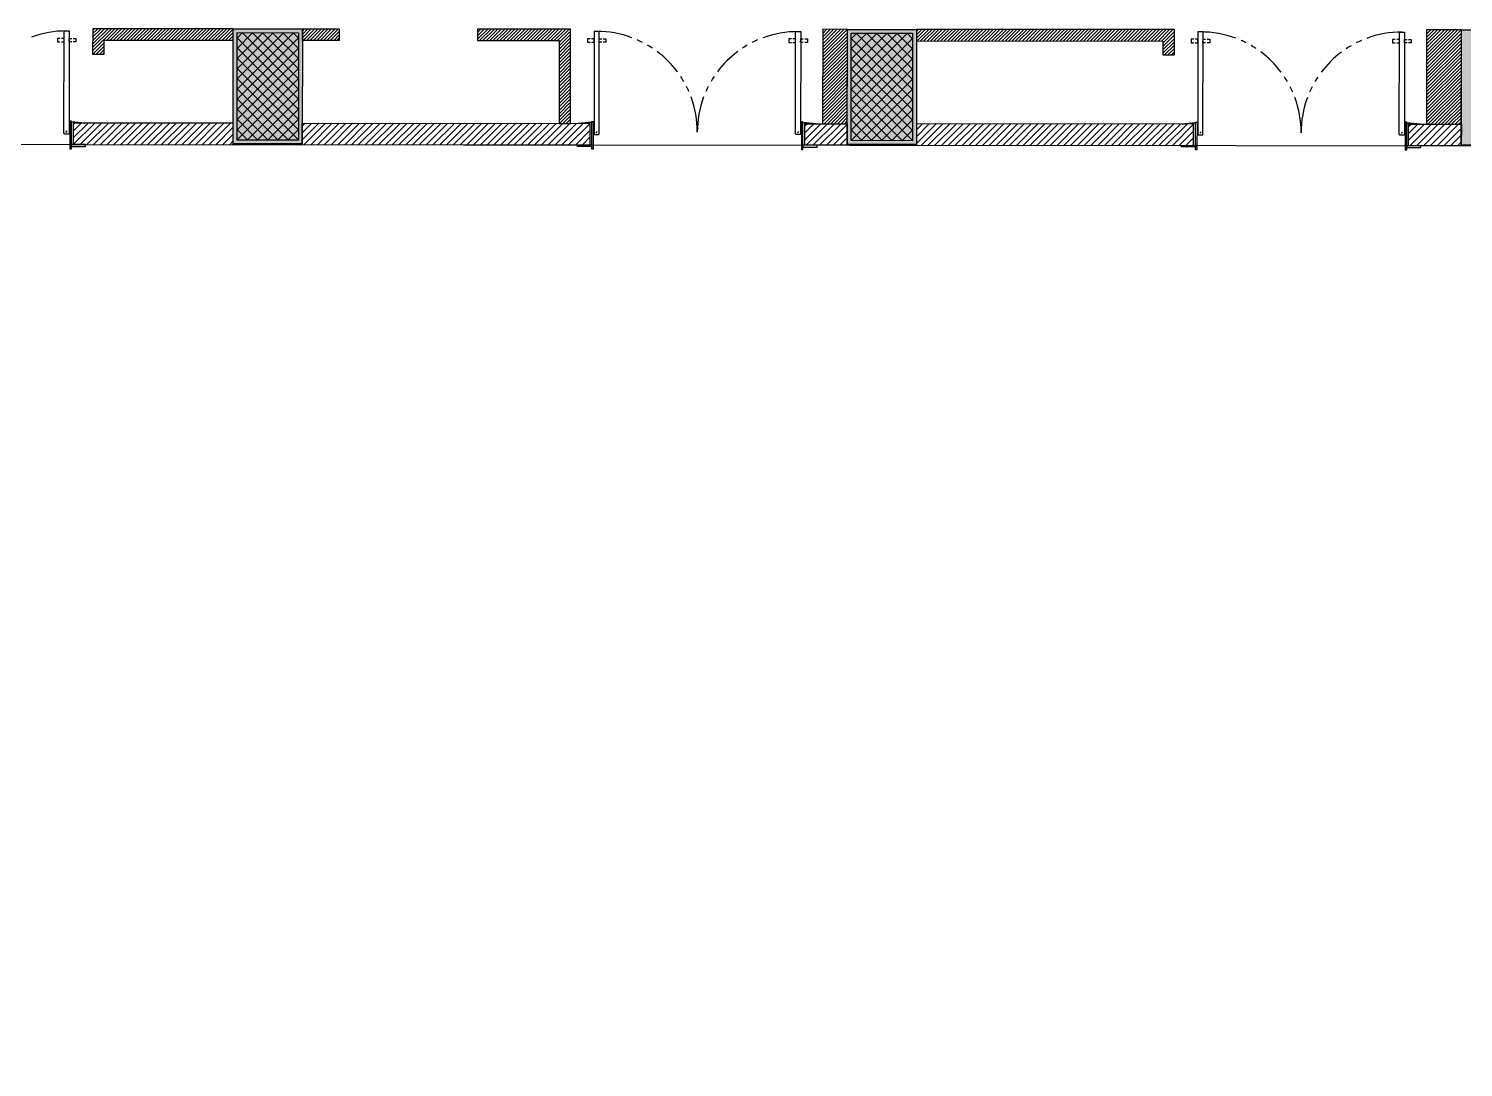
# Model space of a CAD drawing. Extents: x -957 to 3394, y -3 to 3008.
# Drawn here: x 1677 to 2412, y 1653 to 2185 of the extents above; entities that cross this region are included whole.
import ezdxf

# ---------------------------------------------------------------- set-up
doc = ezdxf.new("R2010")
doc.units = 0
doc.header["$MEASUREMENT"] = 0
for name, color, linetype in [('HATCHES', 7, 'CONTINUOUS'), ('PDF_FRAMING-COLUMN', 7, 'CONTINUOUS'), ('PDF_FRAMING-COLUMN_HATCH', 7, 'CONTINUOUS'), ('PDF_HATCH', 7, 'CONTINUOUS'), ('PDF_I-DOOR', 7, 'CONTINUOUS'), ('PDF_I-DOOR-OPEN', 7, 'CONTINUOUS'), ('PDF_I-ELE', 7, 'CONTINUOUS'), ('PDF_I-FURN-FIXD', 7, 'CONTINUOUS'), ('PDF_SHREM-CAD_6_CABLE', 7, 'CONTINUOUS'), ('PDF_SHREM_ACOUSTIC_WALL', 7, 'CONTINUOUS'), ('PDF_SHREM_COMMENTS', 7, 'CONTINUOUS')]:
    doc.layers.add(name, color=color, linetype=linetype)

msp = doc.modelspace()

# ---------------------------------------------------------------- linework, layer by layer
at = {"layer": 'HATCHES', "color": 253}
msp.add_lwpolyline([(712.53, 2126.9), (3285.08, 2124.7), (3284.08, 953.45), (711.53, 951.72), (712.53, 2126.9)], dxfattribs=at)
at = {"layer": 'PDF_FRAMING-COLUMN'}
for points in [[(1781.93, 2185.38), (1817.33, 2185.35), (1817.28, 2126.36), (1781.88, 2126.39)], [(1783.9, 2183.41), (1815.36, 2183.39), (1815.31, 2128.32), (1783.85, 2128.35)], [(2096.57, 2185.11), (2131.97, 2185.08), (2131.92, 2126.09), (2096.52, 2126.12)], [(2411.21, 2184.84), (2446.61, 2184.81), (2446.56, 2125.82), (2411.16, 2125.85)], [(2098.54, 2183.14), (2130, 2183.12), (2129.95, 2128.05), (2098.49, 2128.08)]]:
    msp.add_lwpolyline(points, close=True, dxfattribs=at)
at = {"layer": 'PDF_FRAMING-COLUMN_HATCH'}
for points in [[(1783.87, 2154.51), (1812.8, 2183.39)], [(1783.88, 2170.15), (1797.15, 2183.4)], [(1783.88, 2164.94), (1802.37, 2183.4)], [(1783.88, 2159.73), (1807.58, 2183.39)], [(1783.89, 2180.58), (1786.72, 2183.41)], [(1783.89, 2175.37), (1791.94, 2183.41)], [(1815.34, 2154.48), (1786.46, 2183.41)], [(1815.34, 2159.7), (1791.67, 2183.41)], [(1815.34, 2164.91), (1796.89, 2183.4)], [(1815.35, 2170.13), (1802.1, 2183.4)], [(1815.35, 2175.34), (1807.32, 2183.39)], [(1815.36, 2180.56), (1812.53, 2183.39)], [(1783.87, 2149.3), (1815.36, 2180.73)], [(1815.33, 2149.27), (1783.89, 2180.76)], [(2098.51, 2154.24), (2127.44, 2183.12)], [(2098.51, 2149.03), (2130, 2180.47)], [(2098.52, 2164.67), (2117.01, 2183.13)], [(2098.52, 2159.46), (2122.22, 2183.12)], [(2098.53, 2175.1), (2106.58, 2183.14)], [(2098.53, 2169.89), (2111.8, 2183.13)], [(2098.54, 2180.31), (2101.37, 2183.14)], [(2129.97, 2149), (2098.54, 2180.49)], [(2129.98, 2154.22), (2101.1, 2183.14)], [(2129.98, 2159.43), (2106.32, 2183.14)], [(2129.99, 2164.64), (2111.53, 2183.13)], [(2129.99, 2169.86), (2116.74, 2183.13)], [(2130, 2175.07), (2121.96, 2183.12)], [(2130, 2180.29), (2127.17, 2183.12)], [(1783.86, 2144.08), (1815.35, 2175.52)], [(1783.86, 2138.87), (1815.35, 2170.31)], [(1815.32, 2138.84), (1783.88, 2170.33)], [(1815.33, 2144.06), (1783.89, 2175.55)], [(2098.5, 2143.81), (2130, 2175.25)], [(2098.5, 2138.6), (2129.99, 2170.04)], [(2129.97, 2143.79), (2098.53, 2175.28)], [(2129.96, 2138.57), (2098.53, 2170.06)], [(1783.85, 2133.65), (1815.34, 2165.09)], [(1815.32, 2133.63), (1783.88, 2165.12)], [(2098.5, 2133.38), (2129.99, 2164.82)], [(2129.96, 2133.36), (2098.52, 2164.85)], [(1783.85, 2128.44), (1815.34, 2159.88)], [(1810.19, 2128.33), (1783.87, 2154.69)], [(1815.31, 2128.41), (1783.88, 2159.9)], [(1788.97, 2128.35), (1815.34, 2154.66)], [(2098.49, 2128.17), (2129.98, 2159.61)], [(2124.83, 2128.06), (2098.51, 2154.42)], [(2129.95, 2128.14), (2098.52, 2159.63)], [(2103.62, 2128.08), (2129.98, 2154.39)], [(1804.97, 2128.33), (1783.87, 2149.47)], [(1794.19, 2128.34), (1815.33, 2149.45)], [(2119.61, 2128.06), (2098.51, 2149.2)], [(2108.83, 2128.07), (2129.97, 2149.18)], [(1799.76, 2128.34), (1783.86, 2144.26)], [(1799.4, 2128.34), (1815.33, 2144.23)], [(2114.4, 2128.07), (2098.5, 2143.99)], [(2114.05, 2128.07), (2129.97, 2143.96)], [(1789.33, 2128.35), (1783.85, 2133.83)], [(1794.54, 2128.34), (1783.86, 2139.04)], [(1804.62, 2128.33), (1815.32, 2139.02)], [(1809.83, 2128.33), (1815.32, 2133.8)], [(2109.19, 2128.07), (2098.5, 2138.78)], [(2103.97, 2128.08), (2098.5, 2133.56)], [(2119.26, 2128.06), (2129.96, 2138.75)], [(2124.47, 2128.06), (2129.96, 2133.53)], [(1784.11, 2128.35), (1783.85, 2128.62)], [(1815.05, 2128.32), (1815.31, 2128.59)], [(2098.76, 2128.08), (2098.49, 2128.35)], [(2129.69, 2128.05), (2129.96, 2128.32)]]:
    msp.add_lwpolyline(points, dxfattribs=at)
for points in [[(1781.93, 2185.38), (1817.33, 2185.35), (1781.88, 2126.39), (1817.28, 2126.36)], [(1783.9, 2183.41), (1815.36, 2183.39), (1783.85, 2128.35), (1815.31, 2128.32)], [(2096.57, 2185.11), (2131.97, 2185.08), (2096.52, 2126.12), (2131.92, 2126.09)], [(2411.21, 2184.84), (2446.61, 2184.81), (2411.16, 2125.85), (2446.56, 2125.82)], [(2098.54, 2183.14), (2130, 2183.12), (2098.49, 2128.08), (2129.95, 2128.05)]]:
    msp.add_solid(points, dxfattribs=at)
at = {"layer": 'PDF_HATCH'}
for points in [[(1709.88, 2182.77), (1712.56, 2185.44)], [(1709.88, 2181.03), (1714.3, 2185.44)], [(1709.88, 2179.29), (1716.03, 2185.44)], [(1709.88, 2177.56), (1717.77, 2185.44)], [(1709.88, 2175.82), (1719.51, 2185.43)], [(1709.88, 2174.08), (1721.25, 2185.43)], [(1709.89, 2184.51), (1710.82, 2185.44)], [(1717.08, 2179.54), (1722.99, 2185.43)], [(1718.82, 2179.54), (1724.73, 2185.43)], [(1720.56, 2179.53), (1726.46, 2185.43)], [(1722.3, 2179.53), (1728.2, 2185.43)], [(1724.03, 2179.53), (1729.94, 2185.43)], [(1725.77, 2179.53), (1731.68, 2185.42)], [(1727.51, 2179.53), (1733.42, 2185.42)], [(1729.25, 2179.53), (1735.15, 2185.42)], [(1730.99, 2179.52), (1736.89, 2185.42)], [(1732.73, 2179.52), (1738.63, 2185.42)], [(1734.46, 2179.52), (1740.37, 2185.42)], [(1736.2, 2179.52), (1742.11, 2185.41)], [(1737.94, 2179.52), (1743.84, 2185.41)], [(1739.68, 2179.52), (1745.58, 2185.41)], [(1741.42, 2179.52), (1747.32, 2185.41)], [(1743.15, 2179.51), (1749.06, 2185.41)], [(1744.89, 2179.51), (1750.8, 2185.41)], [(1746.63, 2179.51), (1752.54, 2185.41)], [(1748.37, 2179.51), (1754.27, 2185.4)], [(1750.11, 2179.51), (1756.01, 2185.4)], [(1751.85, 2179.51), (1757.75, 2185.4)], [(1753.58, 2179.51), (1759.49, 2185.4)], [(1755.32, 2179.5), (1761.23, 2185.4)], [(1757.06, 2179.5), (1762.96, 2185.4)], [(1758.8, 2179.5), (1764.7, 2185.4)], [(1760.54, 2179.5), (1766.44, 2185.39)], [(1762.27, 2179.5), (1768.18, 2185.39)], [(1764.01, 2179.5), (1769.92, 2185.39)], [(1765.75, 2179.49), (1771.66, 2185.39)], [(1767.49, 2179.49), (1773.39, 2185.39)], [(1769.23, 2179.49), (1775.13, 2185.39)], [(1770.97, 2179.49), (1776.87, 2185.39)], [(1772.7, 2179.49), (1778.61, 2185.38)], [(1774.44, 2179.49), (1780.35, 2185.38)], [(1776.18, 2179.49), (1781.93, 2185.23)], [(1777.92, 2179.48), (1781.93, 2183.49)], [(1817.32, 2180.76), (1821.91, 2185.35)], [(1817.33, 2184.24), (1818.44, 2185.35)], [(1817.33, 2182.5), (1820.18, 2185.35)], [(1817.75, 2179.45), (1823.65, 2185.35)], [(1819.49, 2179.45), (1825.39, 2185.34)], [(1821.22, 2179.45), (1827.13, 2185.34)], [(1822.96, 2179.45), (1828.87, 2185.34)], [(1824.7, 2179.44), (1830.61, 2185.34)], [(1826.44, 2179.44), (1832.34, 2185.34)], [(1828.18, 2179.44), (1834.08, 2185.34)], [(1829.92, 2179.44), (1835.82, 2185.33)], [(1831.65, 2179.44), (1836.27, 2184.05)], [(1907.06, 2183.52), (1908.82, 2185.27)], [(1907.06, 2181.78), (1910.56, 2185.27)], [(1907.06, 2180.04), (1912.3, 2185.27)], [(1907.07, 2185.25), (1907.08, 2185.27)], [(1908.13, 2179.37), (1914.04, 2185.27)], [(1909.87, 2179.37), (1915.78, 2185.27)], [(1911.61, 2179.37), (1917.51, 2185.26)], [(1913.35, 2179.37), (1919.25, 2185.26)], [(1915.09, 2179.37), (1920.99, 2185.26)], [(1916.82, 2179.37), (1922.73, 2185.26)], [(1918.56, 2179.36), (1924.47, 2185.26)], [(1920.3, 2179.36), (1926.2, 2185.26)], [(1922.04, 2179.36), (1927.94, 2185.26)], [(1923.78, 2179.36), (1929.68, 2185.25)], [(1925.51, 2179.36), (1931.42, 2185.25)], [(1927.25, 2179.36), (1933.16, 2185.25)], [(1928.99, 2179.36), (1934.9, 2185.25)], [(1930.73, 2179.35), (1936.63, 2185.25)], [(1932.47, 2179.35), (1938.37, 2185.25)], [(1934.21, 2179.35), (1940.11, 2185.25)], [(1935.94, 2179.35), (1941.85, 2185.24)], [(1937.68, 2179.35), (1943.59, 2185.24)], [(1939.42, 2179.35), (1945.32, 2185.24)], [(1941.16, 2179.34), (1947.06, 2185.24)], [(1942.9, 2179.34), (1948.8, 2185.24)], [(1944.63, 2179.34), (1950.54, 2185.24)], [(1946.37, 2179.34), (1952.28, 2185.24)], [(1948.11, 2179.34), (1954.02, 2185.23)], [(1948.87, 2178.36), (1954.77, 2184.25)], [(2083.95, 2174.28), (2094.81, 2185.11)], [(2083.95, 2172.54), (2096.54, 2185.11)], [(2083.95, 2170.8), (2096.57, 2183.4)], [(2083.96, 2184.71), (2084.38, 2185.12)], [(2083.96, 2182.97), (2086.12, 2185.12)], [(2083.96, 2181.23), (2087.85, 2185.12)], [(2083.96, 2179.49), (2089.59, 2185.12)], [(2083.96, 2177.76), (2091.33, 2185.12)], [(2083.96, 2176.02), (2093.07, 2185.11)], [(2131.97, 2184.01), (2133.05, 2185.08)], [(2131.97, 2182.27), (2134.78, 2185.08)], [(2131.97, 2180.53), (2136.52, 2185.08)], [(2132.36, 2179.18), (2138.26, 2185.08)], [(2134.09, 2179.18), (2140, 2185.07)], [(2135.83, 2179.18), (2141.74, 2185.07)], [(2137.57, 2179.18), (2143.48, 2185.07)], [(2139.31, 2179.18), (2145.21, 2185.07)], [(2141.05, 2179.17), (2146.95, 2185.07)], [(2142.79, 2179.17), (2148.69, 2185.07)], [(2144.52, 2179.17), (2150.43, 2185.07)], [(2146.26, 2179.17), (2152.17, 2185.06)], [(2148, 2179.17), (2153.9, 2185.06)], [(2149.74, 2179.17), (2155.64, 2185.06)], [(2151.48, 2179.17), (2157.38, 2185.06)], [(2153.21, 2179.16), (2159.12, 2185.06)], [(2154.95, 2179.16), (2160.86, 2185.06)], [(2156.69, 2179.16), (2162.6, 2185.06)], [(2158.43, 2179.16), (2164.33, 2185.05)], [(2160.17, 2179.16), (2166.07, 2185.05)], [(2161.91, 2179.16), (2167.81, 2185.05)], [(2163.64, 2179.15), (2169.55, 2185.05)], [(2165.38, 2179.15), (2171.29, 2185.05)], [(2167.12, 2179.15), (2173.02, 2185.05)], [(2168.86, 2179.15), (2174.76, 2185.04)], [(2170.6, 2179.15), (2176.5, 2185.04)], [(2172.33, 2179.15), (2178.24, 2185.04)], [(2174.07, 2179.15), (2179.98, 2185.04)], [(2175.81, 2179.14), (2181.72, 2185.04)], [(2177.55, 2179.14), (2183.45, 2185.04)], [(2179.29, 2179.14), (2185.19, 2185.04)], [(2181.03, 2179.14), (2186.93, 2185.03)], [(2182.76, 2179.14), (2188.67, 2185.03)], [(2184.5, 2179.14), (2190.41, 2185.03)], [(2186.24, 2179.14), (2192.14, 2185.03)], [(2187.98, 2179.13), (2193.88, 2185.03)], [(2189.72, 2179.13), (2195.62, 2185.03)], [(2191.45, 2179.13), (2197.36, 2185.03)], [(2193.19, 2179.13), (2199.1, 2185.02)], [(2194.93, 2179.13), (2200.83, 2185.02)], [(2196.67, 2179.13), (2202.57, 2185.02)], [(2198.41, 2179.12), (2204.31, 2185.02)], [(2200.15, 2179.12), (2206.05, 2185.02)], [(2201.88, 2179.12), (2207.79, 2185.02)], [(2203.62, 2179.12), (2209.53, 2185.02)], [(2205.36, 2179.12), (2211.26, 2185.01)], [(2207.1, 2179.12), (2213, 2185.01)], [(2208.84, 2179.12), (2214.74, 2185.01)], [(2210.57, 2179.11), (2216.48, 2185.01)], [(2212.31, 2179.11), (2218.22, 2185.01)], [(2214.05, 2179.11), (2219.95, 2185.01)], [(2215.79, 2179.11), (2221.69, 2185)], [(2217.53, 2179.11), (2223.43, 2185)], [(2219.26, 2179.11), (2225.17, 2185)], [(2221, 2179.11), (2226.91, 2185)], [(2222.74, 2179.1), (2228.65, 2185)], [(2224.48, 2179.1), (2230.38, 2185)], [(2226.22, 2179.1), (2232.12, 2185)], [(2227.96, 2179.1), (2233.86, 2184.99)], [(2229.69, 2179.1), (2235.6, 2184.99)], [(2231.43, 2179.1), (2237.34, 2184.99)], [(2233.17, 2179.1), (2239.07, 2184.99)], [(2234.91, 2179.09), (2240.81, 2184.99)], [(2236.65, 2179.09), (2242.55, 2184.99)], [(2238.38, 2179.09), (2244.29, 2184.99)], [(2240.12, 2179.09), (2246.03, 2184.98)], [(2241.86, 2179.09), (2247.77, 2184.98)], [(2243.6, 2179.09), (2249.5, 2184.98)], [(2245.34, 2179.08), (2251.24, 2184.98)], [(2247.08, 2179.08), (2252.98, 2184.98)], [(2248.81, 2179.08), (2254.72, 2184.98)], [(2250.55, 2179.08), (2256.46, 2184.97)], [(2252.29, 2179.08), (2258.19, 2184.97)], [(2254.03, 2179.08), (2259.93, 2184.97)], [(2255.77, 2179.08), (2261.67, 2184.97)], [(2257.5, 2179.07), (2263.41, 2184.97)], [(2258.24, 2178.07), (2264.14, 2183.96)], [(2393.32, 2172.25), (2405.94, 2184.85)], [(2393.32, 2170.52), (2407.68, 2184.85)], [(2393.32, 2168.78), (2409.42, 2184.84)], [(2393.32, 2167.04), (2411.15, 2184.84)], [(2393.32, 2165.3), (2411.21, 2183.17)], [(2393.33, 2182.68), (2395.51, 2184.86)], [(2393.33, 2180.95), (2397.25, 2184.85)], [(2393.33, 2179.21), (2398.99, 2184.85)], [(2393.33, 2177.47), (2400.72, 2184.85)], [(2393.33, 2175.73), (2402.46, 2184.85)], [(2393.33, 2173.99), (2404.2, 2184.85)], [(2393.34, 2184.42), (2393.77, 2184.86)], [(1710, 2172.46), (1715.78, 2178.24)], [(1711.73, 2172.46), (1715.78, 2176.5)], [(1779.66, 2179.48), (1781.93, 2181.75)], [(1781.39, 2179.48), (1781.93, 2180.01)], [(1833.39, 2179.44), (1836.27, 2182.31)], [(1835.13, 2179.44), (1836.27, 2180.57)], [(1948.86, 2176.62), (1954.77, 2182.51)], [(1948.86, 2174.88), (1954.77, 2180.77)], [(1948.86, 2173.14), (1954.77, 2179.04)], [(1948.86, 2171.4), (1954.76, 2177.3)], [(2083.95, 2169.07), (2096.57, 2181.66)], [(2083.95, 2167.33), (2096.57, 2179.93)], [(2083.95, 2165.59), (2096.57, 2178.19)], [(2083.95, 2163.85), (2096.57, 2176.45)], [(2258.23, 2174.59), (2264.14, 2180.49)], [(2258.23, 2172.86), (2264.14, 2178.75)], [(2258.24, 2176.33), (2264.14, 2182.23)], [(2259.11, 2171.99), (2264.14, 2177.01)], [(2393.31, 2160.09), (2411.21, 2177.95)], [(2393.31, 2158.35), (2411.21, 2176.21)], [(2393.32, 2163.56), (2411.21, 2181.43)], [(2393.32, 2161.83), (2411.21, 2179.69)], [(1713.47, 2172.46), (1715.78, 2174.76)], [(1715.21, 2172.46), (1715.78, 2173.02)], [(1948.85, 2164.45), (1954.76, 2170.35)], [(1948.85, 2162.71), (1954.76, 2168.61)], [(1948.86, 2169.67), (1954.76, 2175.56)], [(1948.86, 2167.93), (1954.76, 2173.82)], [(1948.86, 2166.19), (1954.76, 2172.08)], [(2083.94, 2162.11), (2096.56, 2174.71)], [(2083.94, 2160.37), (2096.56, 2172.97)], [(2083.94, 2158.64), (2096.56, 2171.23)], [(2083.94, 2156.9), (2096.56, 2169.5)], [(2260.85, 2171.99), (2264.13, 2175.27)], [(2262.59, 2171.99), (2264.13, 2173.54)], [(2393.31, 2156.61), (2411.21, 2174.48)], [(2393.31, 2154.87), (2411.2, 2172.74)], [(2393.31, 2153.13), (2411.2, 2171)], [(2393.31, 2151.4), (2411.2, 2169.26)], [(1948.85, 2160.97), (1954.76, 2166.87)], [(1948.85, 2159.24), (1954.75, 2165.13)], [(1948.85, 2157.5), (1954.75, 2163.39)], [(1948.85, 2155.76), (1954.75, 2161.65)], [(2083.93, 2149.95), (2096.55, 2162.54)], [(2083.94, 2155.16), (2096.56, 2167.76)], [(2083.94, 2153.42), (2096.56, 2166.02)], [(2083.94, 2151.68), (2096.56, 2164.28)], [(2393.3, 2147.92), (2411.2, 2165.78)], [(2393.3, 2146.18), (2411.2, 2164.05)], [(2393.3, 2144.44), (2411.2, 2162.31)], [(2393.31, 2149.66), (2411.2, 2167.52)], [(1948.84, 2152.28), (1954.75, 2158.18)], [(1948.84, 2150.55), (1954.75, 2156.44)], [(1948.84, 2148.81), (1954.75, 2154.7)], [(1948.85, 2154.02), (1954.75, 2159.92)], [(2083.93, 2148.21), (2096.55, 2160.81)], [(2083.93, 2146.47), (2096.55, 2159.07)], [(2083.93, 2144.73), (2096.55, 2157.33)], [(2083.93, 2142.99), (2096.55, 2155.59)], [(2083.93, 2141.25), (2096.55, 2153.85)], [(2393.29, 2137.49), (2411.19, 2155.36)], [(2393.3, 2142.71), (2411.19, 2160.57)], [(2393.3, 2140.97), (2411.19, 2158.83)], [(2393.3, 2139.23), (2411.19, 2157.09)], [(1948.83, 2141.85), (1954.74, 2147.75)], [(1948.84, 2147.07), (1954.74, 2152.96)], [(1948.84, 2145.33), (1954.74, 2151.23)], [(1948.84, 2143.59), (1954.74, 2149.49)], [(2083.92, 2137.78), (2096.54, 2150.38)], [(2083.93, 2139.52), (2096.54, 2152.11)], [(2084.63, 2136.75), (2096.54, 2148.64)], [(2086.37, 2136.74), (2096.54, 2146.9)], [(2394.02, 2136.48), (2411.19, 2153.62)], [(2395.76, 2136.48), (2411.19, 2151.88)], [(2397.5, 2136.48), (2411.19, 2150.14)], [(2399.24, 2136.48), (2411.18, 2148.4)], [(2400.98, 2136.48), (2411.18, 2146.66)], [(1948.83, 2140.12), (1954.74, 2146.01)], [(1948.83, 2138.38), (1954.74, 2144.27)], [(1949.05, 2136.86), (1954.73, 2142.53)], [(1950.79, 2136.86), (1954.73, 2140.8)], [(1952.53, 2136.86), (1954.73, 2139.06)], [(2088.11, 2136.74), (2096.54, 2145.16)], [(2089.84, 2136.74), (2096.54, 2143.42)], [(2091.58, 2136.74), (2096.54, 2141.69)], [(2093.32, 2136.74), (2096.53, 2139.95)], [(2402.71, 2136.47), (2411.18, 2144.93)], [(2404.45, 2136.47), (2411.18, 2143.19)], [(2406.19, 2136.47), (2411.18, 2141.45)], [(2407.93, 2136.47), (2411.18, 2139.71)], [(1699.94, 2136.47), (1700.55, 2137.07)], [(1699.94, 2132.99), (1704.03, 2137.07)], [(1699.94, 2129.52), (1707.5, 2137.07)], [(1699.96, 2126.06), (1710.98, 2137.07)], [(1703.43, 2126.06), (1714.45, 2137.06)], [(1706.91, 2126.06), (1717.93, 2137.06)], [(1710.39, 2126.05), (1721.41, 2137.06)], [(1713.86, 2126.05), (1724.88, 2137.05)], [(1717.34, 2126.05), (1728.36, 2137.05)], [(1720.81, 2126.04), (1731.84, 2137.05)], [(1724.29, 2126.04), (1735.31, 2137.04)], [(1727.77, 2126.04), (1738.79, 2137.04)], [(1731.24, 2126.04), (1742.27, 2137.04)], [(1734.72, 2126.03), (1745.74, 2137.04)], [(1738.2, 2126.03), (1749.22, 2137.03)], [(1741.67, 2126.03), (1752.69, 2137.03)], [(1745.15, 2126.02), (1756.17, 2137.03)], [(1748.63, 2126.02), (1759.65, 2137.02)], [(1752.1, 2126.02), (1763.12, 2137.02)], [(1755.58, 2126.01), (1766.6, 2137.02)], [(1759.05, 2126.01), (1770.08, 2137.01)], [(1762.53, 2126.01), (1773.55, 2137.01)], [(1766.01, 2126.01), (1777.03, 2137.01)], [(1769.48, 2126), (1780.51, 2137.01)], [(1772.96, 2126), (1781.89, 2134.91)], [(1817.28, 2132.04), (1822.22, 2136.97)], [(1817.28, 2128.56), (1825.7, 2136.97)], [(1817.29, 2135.52), (1818.74, 2136.97)], [(1818.15, 2125.96), (1829.17, 2136.96)], [(1821.63, 2125.96), (1832.65, 2136.96)], [(1825.1, 2125.96), (1836.13, 2136.96)], [(1828.58, 2125.95), (1839.6, 2136.96)], [(1832.06, 2125.95), (1843.08, 2136.95)], [(1835.53, 2125.95), (1846.56, 2136.95)], [(1839.01, 2125.94), (1850.03, 2136.95)], [(1842.49, 2125.94), (1853.51, 2136.94)], [(1845.96, 2125.94), (1856.98, 2136.94)], [(1849.44, 2125.93), (1860.46, 2136.94)], [(1852.92, 2125.93), (1863.94, 2136.93)], [(1856.39, 2125.93), (1867.41, 2136.93)], [(1859.87, 2125.93), (1870.89, 2136.93)], [(1863.34, 2125.92), (1874.37, 2136.93)], [(1866.82, 2125.92), (1877.84, 2136.92)], [(1870.3, 2125.92), (1881.32, 2136.92)], [(1873.77, 2125.91), (1884.8, 2136.92)], [(1877.25, 2125.91), (1888.27, 2136.91)], [(1880.73, 2125.91), (1891.75, 2136.91)], [(1884.2, 2125.9), (1895.22, 2136.91)], [(1887.68, 2125.9), (1898.7, 2136.9)], [(1891.15, 2125.9), (1902.18, 2136.9)], [(1894.63, 2125.9), (1905.65, 2136.9)], [(1898.11, 2125.89), (1909.13, 2136.9)], [(1901.58, 2125.89), (1912.61, 2136.89)], [(1905.06, 2125.89), (1916.08, 2136.89)], [(1908.54, 2125.88), (1919.56, 2136.89)], [(1912.01, 2125.88), (1923.03, 2136.88)], [(1915.49, 2125.88), (1926.51, 2136.88)], [(1918.97, 2125.87), (1929.99, 2136.88)], [(1922.44, 2125.87), (1933.46, 2136.87)], [(1925.92, 2125.87), (1936.94, 2136.87)], [(1929.39, 2125.87), (1940.42, 2136.87)], [(1932.87, 2125.86), (1943.89, 2136.87)], [(1936.35, 2125.86), (1947.37, 2136.86)], [(1939.82, 2125.86), (1950.85, 2136.86)], [(1943.3, 2125.85), (1954.32, 2136.86)], [(1946.78, 2125.85), (1957.8, 2136.85)], [(1950.25, 2125.85), (1961.27, 2136.85)], [(1953.73, 2125.85), (1964.64, 2136.74)], [(1954.27, 2136.86), (1954.73, 2137.32)], [(1957.21, 2125.84), (1964.63, 2133.26)], [(2074.76, 2135.52), (2075.99, 2136.75)], [(2074.76, 2132.05), (2079.47, 2136.75)], [(2074.76, 2128.57), (2082.95, 2136.75)], [(2075.4, 2125.74), (2086.42, 2136.74)], [(2078.88, 2125.74), (2089.9, 2136.74)], [(2082.35, 2125.74), (2093.38, 2136.74)], [(2085.83, 2125.73), (2096.53, 2136.42)], [(2089.31, 2125.73), (2096.53, 2132.94)], [(2095.06, 2136.74), (2096.53, 2138.21)], [(2131.92, 2130.07), (2138.57, 2136.7)], [(2131.92, 2126.59), (2142.04, 2136.7)], [(2131.93, 2133.54), (2135.09, 2136.7)], [(2134.5, 2125.69), (2145.52, 2136.69)], [(2137.97, 2125.69), (2149, 2136.69)], [(2141.45, 2125.68), (2152.47, 2136.69)], [(2144.93, 2125.68), (2155.95, 2136.68)], [(2148.4, 2125.68), (2159.43, 2136.68)], [(2151.88, 2125.68), (2162.9, 2136.68)], [(2155.36, 2125.67), (2166.38, 2136.68)], [(2158.83, 2125.67), (2169.85, 2136.67)], [(2162.31, 2125.67), (2173.33, 2136.67)], [(2165.79, 2125.66), (2176.81, 2136.67)], [(2169.26, 2125.66), (2180.28, 2136.66)], [(2172.74, 2125.66), (2183.76, 2136.66)], [(2176.21, 2125.65), (2187.24, 2136.66)], [(2179.69, 2125.65), (2190.71, 2136.65)], [(2183.17, 2125.65), (2194.19, 2136.65)], [(2186.64, 2125.65), (2197.67, 2136.65)], [(2190.12, 2125.64), (2201.14, 2136.65)], [(2193.6, 2125.64), (2204.62, 2136.64)], [(2197.07, 2125.64), (2208.09, 2136.64)], [(2200.55, 2125.63), (2211.57, 2136.64)], [(2204.03, 2125.63), (2215.05, 2136.63)], [(2207.5, 2125.63), (2218.52, 2136.63)], [(2210.98, 2125.63), (2222, 2136.63)], [(2214.45, 2125.62), (2225.48, 2136.63)], [(2217.93, 2125.62), (2228.95, 2136.62)], [(2221.41, 2125.62), (2232.43, 2136.62)], [(2224.88, 2125.61), (2235.9, 2136.62)], [(2228.36, 2125.61), (2239.38, 2136.61)], [(2231.84, 2125.61), (2242.86, 2136.61)], [(2235.31, 2125.6), (2246.33, 2136.61)], [(2238.79, 2125.6), (2249.81, 2136.6)], [(2242.26, 2125.6), (2253.29, 2136.6)], [(2245.74, 2125.6), (2256.76, 2136.6)], [(2249.22, 2125.59), (2260.24, 2136.6)], [(2252.69, 2125.59), (2263.72, 2136.59)], [(2256.17, 2125.59), (2267.19, 2136.59)], [(2259.65, 2125.58), (2270.67, 2136.59)], [(2263.12, 2125.58), (2274.01, 2136.45)], [(2266.6, 2125.58), (2274.01, 2132.97)], [(2384.13, 2135.24), (2385.39, 2136.49)], [(2384.13, 2131.76), (2388.86, 2136.49)], [(2384.13, 2128.28), (2392.34, 2136.48)], [(2384.79, 2125.48), (2395.82, 2136.48)], [(2388.27, 2125.47), (2399.29, 2136.48)], [(2391.75, 2125.47), (2402.77, 2136.47)], [(2395.22, 2125.47), (2406.25, 2136.47)], [(2398.7, 2125.46), (2409.72, 2136.47)], [(2402.18, 2125.46), (2411.17, 2134.44)], [(2409.67, 2136.47), (2411.18, 2137.97)], [(1776.44, 2126), (1781.89, 2131.44)], [(1779.91, 2125.99), (1781.88, 2127.96)], [(1960.68, 2125.84), (1964.63, 2129.78)], [(1964.16, 2125.84), (1964.63, 2126.31)], [(2092.78, 2125.73), (2096.53, 2129.46)], [(2096.26, 2125.72), (2096.52, 2125.99)], [(2270.08, 2125.57), (2274, 2129.5)], [(2273.55, 2125.57), (2274, 2126.02)], [(2405.65, 2125.46), (2411.17, 2130.97)], [(2409.13, 2125.46), (2411.17, 2127.49)]]:
    msp.add_lwpolyline(points, dxfattribs=at)
at = {"layer": 'PDF_I-DOOR'}
for points in [[(1695.19, 2131.81), (1695.24, 2184.29), (1697.83, 2184.29), (1697.78, 2131.81, -0.414172), (1697.44, 2131.47), (1695.54, 2131.47, -0.414216)], [(1969.38, 2131.58), (1969.42, 2184.05), (1966.84, 2184.06), (1966.79, 2131.58, 0.414172), (1967.14, 2131.24), (1969.03, 2131.23, 0.414216)], [(2070.01, 2131.49), (2070.06, 2183.97), (2072.65, 2183.96), (2072.6, 2131.49, -0.414136), (2072.25, 2131.15), (2070.36, 2131.15, -0.414172)], [(2278.75, 2131.32), (2278.8, 2183.79), (2276.21, 2183.79), (2276.16, 2131.32, 0.414216), (2276.51, 2130.97), (2278.41, 2130.97, 0.414216)], [(2379.38, 2131.23), (2379.43, 2183.7), (2382.02, 2183.7), (2381.97, 2131.23, -0.414136), (2381.63, 2130.88), (2379.73, 2130.88, -0.414216)]]:
    msp.add_lwpolyline(points, format="xyb", close=True, dxfattribs=at)
for points in [[(1693.14, 2180.49), (1691.78, 2180.5), (1691.78, 2178.77), (1693.14, 2178.77)], [(1693.88, 2178.77), (1695.23, 2178.77), (1695.23, 2180.49), (1693.88, 2180.49)], [(1699.18, 2178.76), (1697.82, 2178.76), (1697.83, 2180.49), (1699.19, 2180.49)], [(1699.92, 2180.49), (1701.28, 2180.49), (1701.28, 2178.76), (1699.92, 2178.76)], [(1964.73, 2180.26), (1963.38, 2180.26), (1963.38, 2178.54), (1964.74, 2178.54)], [(1965.47, 2178.54), (1966.83, 2178.53), (1966.83, 2180.26), (1965.47, 2180.26)], [(1970.78, 2178.53), (1969.42, 2178.53), (1969.43, 2180.26), (1970.78, 2180.26)], [(1971.52, 2180.26), (1972.87, 2180.25), (1972.87, 2178.53), (1971.51, 2178.53)], [(2067.96, 2180.17), (2066.6, 2180.17), (2066.6, 2178.45), (2067.96, 2178.45)], [(2068.69, 2178.45), (2070.05, 2178.45), (2070.05, 2180.17), (2068.69, 2180.17)], [(2074, 2178.44), (2072.64, 2178.44), (2072.65, 2180.17), (2074, 2180.17)], [(2074.74, 2180.17), (2076.09, 2180.17), (2076.09, 2178.44), (2074.74, 2178.44)], [(2274.11, 2180), (2272.75, 2180), (2272.75, 2178.27), (2274.11, 2178.27)], [(2274.85, 2178.27), (2276.2, 2178.27), (2276.2, 2180), (2274.84, 2180)], [(2280.15, 2178.27), (2278.79, 2178.27), (2278.8, 2179.99), (2280.15, 2179.99)], [(2280.89, 2179.99), (2282.25, 2179.99), (2282.24, 2178.26), (2280.89, 2178.27)], [(2377.33, 2179.91), (2375.97, 2179.91), (2375.97, 2178.18), (2377.33, 2178.18)], [(2378.07, 2178.18), (2379.42, 2178.18), (2379.42, 2179.91), (2378.06, 2179.91)], [(2383.37, 2178.18), (2382.01, 2178.18), (2382.02, 2179.9), (2383.37, 2179.9)], [(2384.11, 2179.9), (2385.47, 2179.9), (2385.46, 2178.18), (2384.11, 2178.18)], [(1696.14, 2132.33), (1696.84, 2133.02)], [(1705.81, 2137.07), (1698.99, 2137.77), (1705.81, 2137.07)], [(1958.77, 2136.85), (1965.6, 2137.54), (1958.77, 2136.85)], [(1968.43, 2132.79), (1967.74, 2132.1)], [(2071.65, 2132.7), (2070.96, 2132.01)], [(2080.63, 2136.75), (2073.81, 2137.45), (2080.63, 2136.75)], [(2268.14, 2136.59), (2274.97, 2137.27), (2268.14, 2136.59)], [(2277.8, 2132.52), (2277.11, 2131.83)], [(2381.02, 2132.44), (2380.33, 2131.75)], [(2390, 2136.48), (2383.18, 2137.18), (2390, 2136.48)]]:
    msp.add_lwpolyline(points, dxfattribs=at)
for points in [[(1698.98, 2123.87), (1698.99, 2138.11), (1698.22, 2138.11), (1698.21, 2123.87)], [(1965.58, 2123.64), (1965.6, 2137.88), (1966.36, 2137.88), (1966.35, 2123.64)], [(2073.79, 2123.55), (2073.81, 2137.79), (2073.04, 2137.79), (2073.03, 2123.55)], [(2274.95, 2123.38), (2274.97, 2137.62), (2275.74, 2137.62), (2275.72, 2123.38)], [(2383.17, 2123.29), (2383.18, 2137.53), (2382.41, 2137.53), (2382.4, 2123.29)]]:
    msp.add_lwpolyline(points, close=True, dxfattribs=at)
at = {"layer": 'PDF_I-DOOR-OPEN'}
for points in [[(2022.93, 2150.46, 0.089834), (2019.7, 2132.4, 0.089834), (2016.49, 2150.46)], [(2332.3, 2150.19, 0.089831), (2329.07, 2132.13, 0.089831), (2325.87, 2150.2)]]:
    msp.add_lwpolyline(points, format="xyb", dxfattribs=at)
for centre, radius, start, end in [((1696.34, 2132.82), 51.46, 89.78758, 110.32019), ((1968.23, 2132.59), 51.46, 69.5818, 90.11442), ((2071.16, 2132.5), 51.46, 89.78746, 110.32031), ((2277.6, 2132.33), 51.46, 69.58169, 90.11453), ((2380.53, 2132.24), 51.46, 89.78752, 110.32017), ((1968.2, 2132.52), 51.54, 63.01638, 66.29555), ((1968.24, 2132.6), 51.45, 56.44517, 59.72985), ((2071.15, 2132.51), 51.45, 120.17287, 123.45762), ((2071.19, 2132.43), 51.54, 113.60588, 116.88497), ((2277.57, 2132.26), 51.54, 63.01703, 66.29612), ((2277.61, 2132.34), 51.45, 56.44438, 59.72913), ((2380.54, 2132.22), 51.49, 120.17328, 123.4557), ((2380.55, 2132.19), 51.51, 113.60497, 116.88589), ((1968.23, 2132.59), 51.46, 36.74071, 53.16129), ((2071.16, 2132.5), 51.46, 126.74119, 143.16122), ((2277.61, 2132.33), 51.46, 36.74048, 53.16112), ((2380.53, 2132.24), 51.46, 126.74071, 143.16129), ((1968.21, 2132.58), 51.49, 30.17328, 33.4557), ((1968.3, 2132.62), 51.39, 23.6011, 26.88975), ((2071.15, 2132.51), 51.45, 153.01291, 156.29766), ((2071.18, 2132.49), 51.49, 146.44629, 149.72872), ((2277.58, 2132.31), 51.49, 30.17328, 33.4557), ((2277.61, 2132.33), 51.45, 23.60434, 26.88909), ((2380.52, 2132.24), 51.45, 153.01291, 156.29766), ((2380.55, 2132.22), 51.49, 146.44629, 149.72872)]:
    msp.add_arc(centre, radius, start, end, dxfattribs=at)
at = {"layer": 'PDF_I-ELE'}
msp.add_lwpolyline([(1699.95, 2137.07), (1699.94, 2126.06)], dxfattribs=at)
at = {"layer": 'PDF_I-FURN-FIXD'}
for points in [[(1706.27, 2126.06), (1698.98, 2126.06), (1698.98, 2125.08), (1706.27, 2125.07)], [(1958.3, 2125.84), (1965.59, 2125.84), (1965.58, 2125.09), (1958.3, 2125.09)], [(2081.08, 2125.74), (2073.8, 2125.74), (2073.8, 2124.76), (2081.08, 2124.75)], [(2267.67, 2125.58), (2274.96, 2125.57), (2274.96, 2124.82), (2267.67, 2124.83)], [(2390.46, 2125.47), (2383.17, 2125.48), (2383.17, 2124.49), (2390.46, 2124.49)]]:
    msp.add_lwpolyline(points, close=True, dxfattribs=at)
at = {"layer": 'PDF_SHREM-CAD_6_CABLE', "color": 253}
msp.add_lwpolyline([(712.53, 2126.9), (3285.08, 2124.7), (3284.08, 949.12), (711.53, 951.32)], close=True, dxfattribs=at)
at = {"layer": 'PDF_SHREM_ACOUSTIC_WALL'}
for points in [[(1699.94, 2126.06), (1781.88, 2125.99), (1781.89, 2137), (1699.95, 2137.07)], [(1817.28, 2125.96), (1817.29, 2136.97), (1964.64, 2136.85), (1964.63, 2125.84)], [(2096.52, 2125.72), (2074.75, 2125.74), (2074.76, 2136.75), (2096.53, 2136.74)], [(2131.93, 2136.71), (2131.92, 2125.69), (2274, 2125.57), (2274.01, 2136.58)], [(2384.12, 2125.48), (2384.13, 2136.49), (2411.17, 2136.47), (2411.16, 2125.45)]]:
    msp.add_lwpolyline(points, close=True, dxfattribs=at)
at = {"layer": 'PDF_SHREM_COMMENTS'}
for points in [[(1715.78, 2179.54), (1781.93, 2179.48), (1781.93, 2185.38), (1709.89, 2185.44), (1709.87, 2172.46), (1715.77, 2172.46)], [(1817.33, 2185.35), (1836.27, 2185.33), (1836.27, 2179.43), (1817.32, 2179.45)], [(1954.77, 2185.23), (1907.07, 2185.27), (1907.06, 2179.37), (1948.87, 2179.34), (1948.83, 2136.86), (1954.73, 2136.86)], [(2083.92, 2136.75), (2096.53, 2136.74), (2096.57, 2185.11), (2083.96, 2185.12)], [(2264.14, 2184.97), (2131.97, 2185.08), (2131.97, 2179.18), (2258.24, 2179.07), (2258.23, 2171.99), (2264.13, 2171.99)], [(2411.22, 2184.84), (2393.34, 2184.86), (2393.29, 2136.48), (2411.17, 2136.47)]]:
    msp.add_lwpolyline(points, close=True, dxfattribs=at)

doc.saveas('drawing.dxf')
